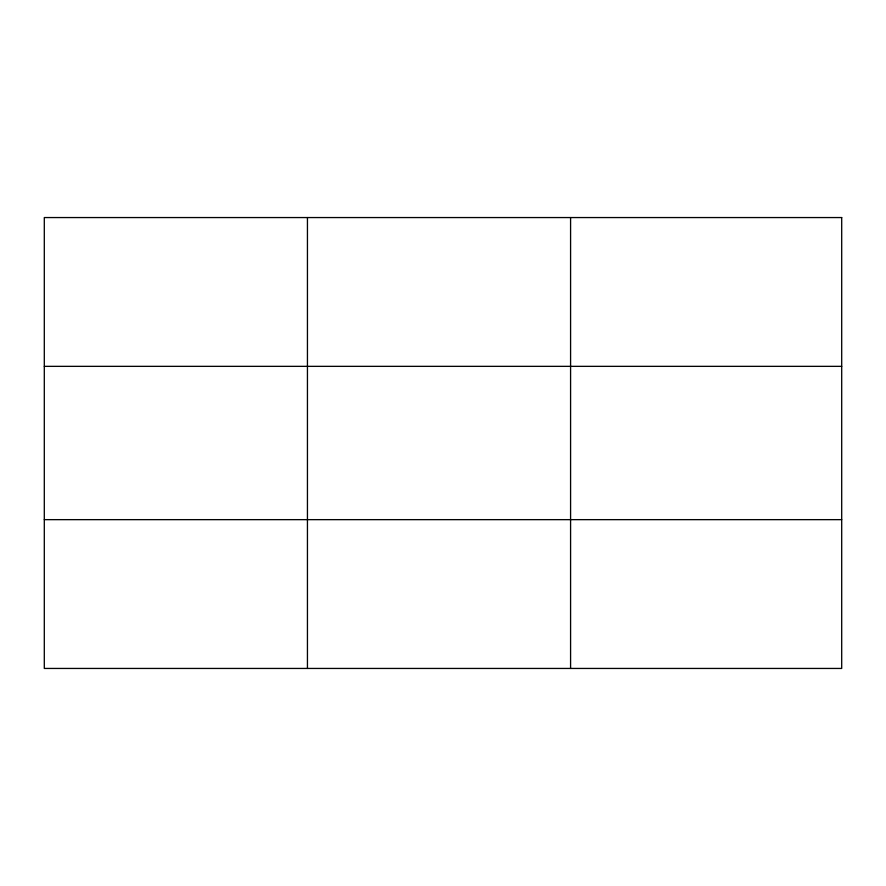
<?xml version="1.0" encoding="UTF-8"?>
<svg xmlns="http://www.w3.org/2000/svg" width="886" height="886" viewBox="0 0 886 886"><rect width="100%" height="100%" fill="white"/><g stroke="black" fill="none" stroke-linecap="round" stroke-linejoin="round"><path stroke-width="1.33" d="M307.442 668.443L307.442 217.557M570.584 668.443L570.584 217.557M44.3 366.35L841.7 366.35M44.3 519.65L841.7 519.65M841.7 217.557L841.7 668.443L44.3 668.443L44.3 217.557L841.7 217.557"/></g></svg>
